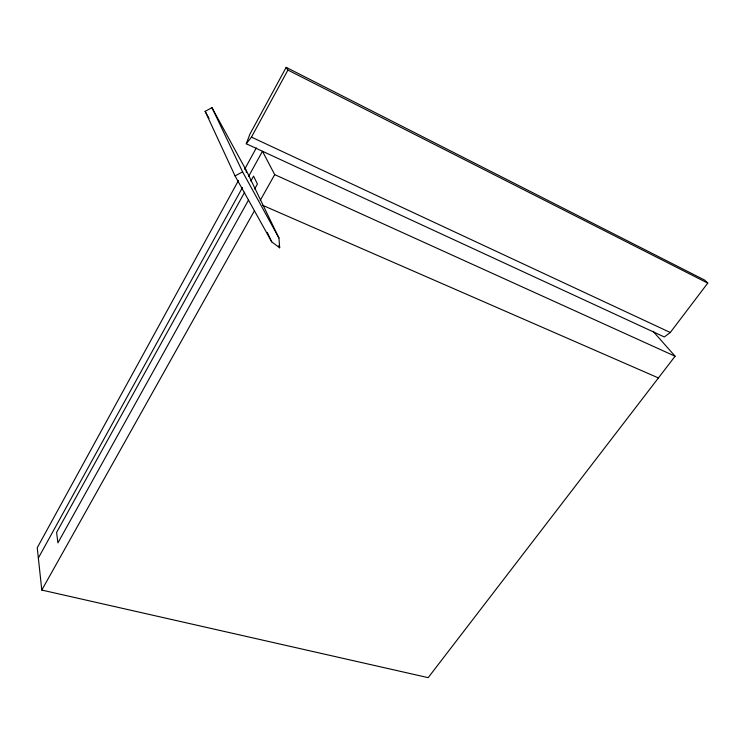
<?xml version="1.0" encoding="UTF-8"?>
<svg xmlns="http://www.w3.org/2000/svg" width="745" height="745" viewBox="0 0 745 745"><rect width="100%" height="100%" fill="white"/><g stroke="black" fill="none" stroke-linecap="round" stroke-linejoin="round"><path stroke-width="1.12" d="M246.269 143.766L249.92 134.147L286.173 67.348L704.742 280.139L707.75 283.119L670.286 332.494L664.317 336.964L246.269 143.766L251.456 137.117L287.924 70.058L286.173 67.348M238.456 180.541L37.25 547.761L41.795 590.068L428.179 677.652L675.1 356.231L653.039 331.255M244.602 169.32L256.345 147.901M38.349 558.033L242.47 187.544M248.588 176.444L262.464 151.254L274.7 174.619L675.1 356.231M244.677 192.191L56.592 532.442L57.924 542.863L248.467 200.144M250.823 181.072L253.561 176.127L257.425 184.024L254.65 189.016M41.795 590.068L254.511 210.621M260.173 200.526L274.7 174.619M205.154 111.35L211.952 107.662L246.129 170.167L278.947 238.009L279.682 247.806L271.729 241.883L235.057 175.941L205.154 111.35L209.038 118.39M235.057 175.941L242.591 171.871L211.952 107.662M262.762 205.378L658.422 377.938M251.456 137.117L670.286 332.494M287.924 70.058L707.75 283.119M242.591 171.871L278.947 238.009M278.686 245.729L279.682 247.806M267.278 232.44L271.729 241.883M246.129 170.167L246.334 172.477"/></g></svg>
